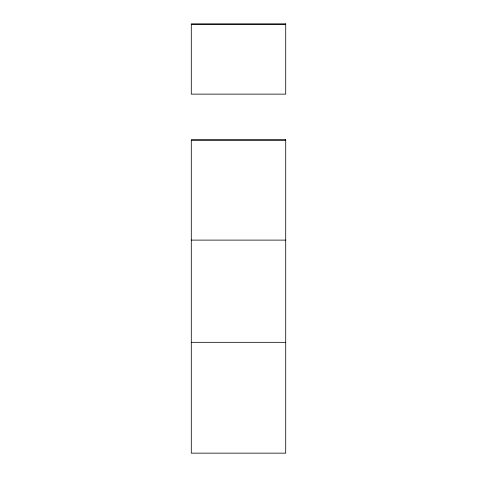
<?xml version="1.0" encoding="UTF-8"?>
<svg xmlns="http://www.w3.org/2000/svg" width="477" height="477" viewBox="0 0 477 477"><rect width="100%" height="100%" fill="white"/><g stroke="black" fill="none" stroke-linecap="round" stroke-linejoin="round"><path stroke-width="0.72" d="M191.289 24.566L285.711 24.566M191.289 140.369L285.711 140.369M191.289 240.11L285.711 240.11M191.289 342.325L285.711 342.325M285.711 23.85L191.289 23.85L191.289 94.136L285.711 94.136L285.711 23.85M285.711 139.654L191.289 139.654L191.289 453.15L285.711 453.15L285.711 139.654"/></g></svg>
